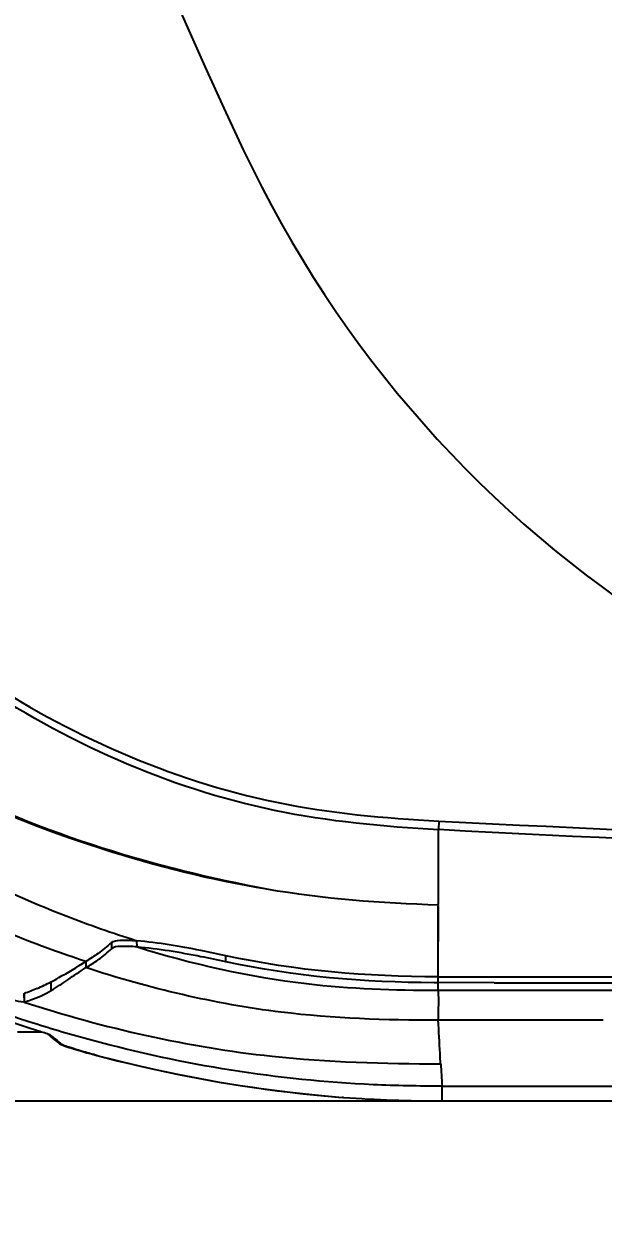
# Model space of a CAD drawing. Header units: millimetres. Extents: x 0 to 5940, y 0 to 4200.
# Drawn here: x 2284 to 2334.3, y 1149.6 to 1252.9 of the extents above; entities that cross this region are included whole.
import ezdxf

# ---------------------------------------------------------------- set-up
doc = ezdxf.new("R2010")
doc.units = ezdxf.units.MM
doc.header["$LTSCALE"] = 32.67
doc.header["$PDMODE"] = 3
doc.header["$PDSIZE"] = 8
doc.linetypes.add('PHANTOM', pattern=[0.8, 0.45, -0.05, 0.1, -0.05, 0.1, -0.05])
doc.layers.get('0').update_dxf_attribs({"linetype": 'CONTINUOUS'})
doc.layers.get('Defpoints').update_dxf_attribs({"linetype": 'CONTINUOUS'})
for name, color, linetype in [('00_COMPONENTS', 7, 'CONTINUOUS'), ('03___PRT_ALL_CURVES', 7, 'CONTINUOUS'), ('50_ALL_DETAILS', 7, 'CONTINUOUS')]:
    doc.layers.add(name, color=color, linetype=linetype)
doc.styles.get("Standard").update_dxf_attribs({"font": 'simfang.ttf'})
doc.dimstyles.get("Standard").update_dxf_attribs({"dimtxt": 3, "dimasz": 3, "dimexe": 2.5, "dimexo": 0.5, "dimtad": 1, "dimdsep": 46, "dimtxsty": 'Standard', "dimblk": '_FILLED', "dimblk1": '_FILLED', "dimblk2": '_FILLED', "dimcen": 0.09, "dimclrt": 3, "dimazin": 2, "dimtol": 1, "dimtp": 0.01, "dimtm": 0.01, "dimtfac": 1, "dimtofl": 0, "dimtmove": 0, "dimatfit": 3, "dimldrblk": '_FILLED', "dimfxl": 1, "dimtolj": 1, "dimarcsym": 0})

# ---------------------------------------------------------------- blocks, each defined once
blk = doc.blocks.new('_FILLED')
at = {"color": 0, "linetype": 'ByBlock'}
blk.add_solid([(0, 0), (-1, 0.1667), (-1, -0.1667)], dxfattribs=at)
blk = doc.blocks.new('*D6')
at = {"color": 4, "lineweight": -2, "transparency": 16777216}
for p, q in [((2319.79, 1809.49), (2003.08, 1809.49)), ((2005.58, 1789.49), (2005.58, 1495.12)), ((2005.58, 1179.49), (2005.58, 1473.87)), ((2319.79, 1159.49), (2003.08, 1159.49))]:
    blk.add_line(p, q, dxfattribs=at)
at = {"layer": 'Defpoints', "color": 0, "transparency": 16777216}
for p in [(2320.29, 1809.49), (2005.58, 1159.49), (2320.29, 1159.49)]:
    blk.add_point(p, dxfattribs=at)
at = {"color": 4, "lineweight": -2, "transparency": 16777216, "xscale": 20, "yscale": 20, "zscale": 20}
for p, rotation in [((2005.58, 1809.49), 90), ((2005.58, 1159.49), 270)]:
    blk.add_blockref('_FILLED', p, dxfattribs=dict(at, rotation=rotation))
at = {"color": 3, "transparency": 16777216, "insert": (2005.58, 1484.49), "char_height": 20, "attachment_point": 5}
blk.add_mtext('\\A1;650.0', dxfattribs=at)
blk = doc.blocks.new('*D7')
at = {"color": 4, "lineweight": -2, "transparency": 16777216}
for p, q in [((2154.46, 1483.99), (2154.46, 628.03)), ((3093.26, 1483.99), (3093.26, 628.03)), ((2174.46, 630.53), (2597.52, 630.53)), ((3073.26, 630.53), (2650.2, 630.53))]:
    blk.add_line(p, q, dxfattribs=at)
at = {"layer": 'Defpoints', "color": 0, "transparency": 16777216}
for p in [(2154.46, 1484.49), (3093.26, 1484.49), (3093.26, 630.53)]:
    blk.add_point(p, dxfattribs=at)
at = {"color": 4, "lineweight": -2, "transparency": 16777216, "xscale": 20, "yscale": 20, "zscale": 20, "rotation": 180}
blk.add_blockref('_FILLED', (2154.46, 630.53), dxfattribs=at)
at = {"color": 4, "lineweight": -2, "transparency": 16777216, "xscale": 20, "yscale": 20, "zscale": 20}
blk.add_blockref('_FILLED', (3093.26, 630.53), dxfattribs=at)
at = {"color": 3, "transparency": 16777216, "insert": (2623.86, 630.53), "char_height": 20, "attachment_point": 5}
blk.add_mtext('\\A1;940', dxfattribs=at)

msp = doc.modelspace()

# ---------------------------------------------------------------- linework, layer by layer
at = {"color": 7}
msp.add_line((2283.47627, 1165.49438), (2285.56225, 1165.49438), dxfattribs=at)
at = {"layer": '00_COMPONENTS', "color": 4}
for p, q in [((2320.02111, 1183.75961), (2319.98287, 1183.01031)), ((2319.96603, 1176.58089), (2319.98409, 1183.00916)), ((2319.96201, 1170.26063), (2319.96699, 1176.32212)), ((2319.96317, 1174.55763), (2319.96417, 1176.32218)), ((2319.96417, 1176.32218), (2319.97427, 1176.47786)), ((2319.97427, 1176.47784), (2319.96494, 1176.58048)), ((2319.96199, 1173.01163), (2319.96317, 1174.55763)), ((2291.61454, 1173.22241), (2291.62853, 1172.6841)), ((2293.83091, 1172.84284), (2293.82008, 1173.37937)), ((2319.95875, 1170.26063), (2319.96199, 1173.01163)), ((2301.53836, 1171.55816), (2301.53846, 1172.08619)), ((2289.38669, 1171.58399), (2289.40056, 1171.04997)), ((2319.95875, 1169.75045), (2319.95875, 1170.26488)), ((2286.39844, 1169.07496), (2286.37902, 1169.81936)), ((2319.96188, 1169.08583), (2319.95858, 1169.7472)), ((2319.96188, 1169.08653), (2334.26369, 1169.08645)), ((2334.26369, 1169.08645), (2367.84584, 1169.08705)), ((2284.01334, 1168.78786), (2284.03194, 1168.07199)), ((2334.26486, 1166.48507), (2319.96176, 1166.48511)), ((2287.07213, 1164.59456), (2286.90271, 1164.73099)), ((2287.18416, 1164.50453), (2287.07213, 1164.59456)), ((2287.37574, 1164.35093), (2287.18416, 1164.50453)), ((2290.35344, 1163.44193), (2290.36009, 1163.44054)), ((2320.29037, 1159.49438), (2320.29037, 1160.76474)), ((2311.74247, 1159.79921), (2311.63704, 1159.80824))]:
    msp.add_line(p, q, dxfattribs=at)
at = {"layer": '00_COMPONENTS', "color": 7}
for p, q in [((2293.74227, 1173.38603), (2293.82073, 1173.37929)), ((2319.95875, 1169.74729), (2319.6176, 1169.74778)), ((2324.81058, 1169.74377), (2319.95875, 1169.75045)), ((2284.07901, 1168.0792), (2284.06026, 1168.79805)), ((2285.91658, 1165.3785), (2286.02615, 1165.34257)), ((2285.91674, 1165.37846), (2286.02608, 1165.34259)), ((2286.02608, 1165.34259), (2286.07098, 1165.32786)), ((2286.02615, 1165.34257), (2286.51205, 1164.94665)), ((2286.07098, 1165.32786), (2286.20575, 1165.28372)), ((2286.20601, 1165.28365), (2286.23083, 1165.27553)), ((2286.51205, 1164.94665), (2287.02317, 1164.53333)), ((2287.47131, 1164.30038), (2287.50855, 1164.28664)), ((2287.50855, 1164.28664), (2287.54804, 1164.27235)), ((2287.54804, 1164.27235), (2287.59011, 1164.2574)), ((2287.59011, 1164.2574), (2287.635, 1164.24171)), ((2287.635, 1164.24171), (2287.683, 1164.22518)), ((2287.683, 1164.22518), (2287.76138, 1164.19865)), ((2287.76138, 1164.19865), (2287.84819, 1164.16982)), ((2287.84819, 1164.16982), (2287.94415, 1164.13851)), ((2287.94415, 1164.13851), (2288.04976, 1164.10461)), ((2288.04976, 1164.10461), (2288.16539, 1164.06808)), ((2288.16539, 1164.06808), (2288.33556, 1164.01523)), ((2288.33556, 1164.01523), (2288.52457, 1163.95763)), ((2288.52457, 1163.95763), (2288.73302, 1163.89528)), ((2288.73302, 1163.89528), (2288.96133, 1163.82822)), ((2288.96133, 1163.82822), (2289.20975, 1163.75657)), ((2289.20975, 1163.75657), (2289.47824, 1163.68056)), ((2289.47824, 1163.68056), (2289.76652, 1163.60046)), ((2289.76652, 1163.60046), (2290.07419, 1163.51662)), ((2290.07419, 1163.51662), (2290.35344, 1163.44193)), ((2320.29029, 1160.77732), (2502.84642, 1160.77682)), ((2311.74246, 1159.79921), (2311.63697, 1159.80734)), ((2320.29037, 1159.49438), (2501.67835, 1159.49438))]:
    msp.add_line(p, q, dxfattribs=at)
for points in [[(2284.01334, 1168.78786), (2284.01968, 1168.78896), (2284.02574, 1168.78998), (2284.03152, 1168.79092), (2284.03703, 1168.79166), (2284.04225, 1168.79232), (2284.04719, 1168.79326), (2284.05184, 1168.79458), (2284.05619, 1168.79618), (2284.06026, 1168.79805)], [(2284.07901, 1168.0792), (2284.07492, 1168.07799), (2284.07055, 1168.07689), (2284.06589, 1168.0759), (2284.06094, 1168.07502), (2284.05571, 1168.07424), (2284.05019, 1168.07356), (2284.04439, 1168.07295), (2284.03831, 1168.07242), (2284.03194, 1168.07199)], [(2287.02298, 1164.53348), (2287.03292, 1164.52557), (2287.05858, 1164.50603), (2287.08348, 1164.4882), (2287.10744, 1164.47204), (2287.13053, 1164.4573), (2287.15251, 1164.44399), (2287.17319, 1164.43207), (2287.1927, 1164.42131)], [(2287.1927, 1164.42131), (2287.21132, 1164.41145), (2287.22899, 1164.40244), (2287.24578, 1164.39417), (2287.26209, 1164.38638), (2287.27797, 1164.37902), (2287.2934, 1164.37205), (2287.30873, 1164.36528), (2287.32404, 1164.35867), (2287.3393, 1164.35222), (2287.35472, 1164.34582), (2287.37038, 1164.33944), (2287.38624, 1164.33308), (2287.40245, 1164.32668), (2287.41904, 1164.32021), (2287.43602, 1164.31369), (2287.47131, 1164.30038)], [(2290.35344, 1163.44193), (2291.98928, 1163.02049), (2293.77098, 1162.58924), (2295.55939, 1162.18516), (2297.35407, 1161.80837), (2299.1546, 1161.45899), (2300.96065, 1161.13708), (2302.77186, 1160.84274), (2304.58782, 1160.57604), (2306.40814, 1160.33707), (2308.23239, 1160.12591), (2310.0602, 1159.94263), (2311.63695, 1159.80716)]]:
    msp.add_lwpolyline(points, dxfattribs=at)
for centre, radius, start, end in [((2818.8691, 1484.49438), 570, 154.8156635, 205.1843365), ((2393.5457, 1284.49438), 100, 205.1843365, 270), ((2320.29037, 1279.49438), 119.16205, 200.1535848, 252.5497698), ((2402.14191, 54331.51273), 53161.31137, 269.91142524, 270.087018892), ((2278.84528, 1184.12139), 16.16495, 293.0013632, 297.7784721), ((2400.88637, 56094.16045), 54924.4691, 269.920639684, 270.085461235), ((2320.29037, 1279.49438), 120, 265.9152143, 270)]:
    msp.add_arc(centre, radius, start, end, dxfattribs=at)
at = {"layer": '00_COMPONENTS', "color": 4}
for centre, radius, start, end in [((2286.52111, 1166.24319), 1.01027, 250.5755815, 253.302008), ((2395.81817, 1299.80431), 173.51477, 230.8336907, 231.1192644), ((2287.64724, 1165.30794), 0.99473, 231.1432292, 232.4311346), ((2287.64642, 1165.30688), 0.99339, 232.4312688, 233.0715785), ((2321.12431, 1279.49502), 120.06281, 255.1532591, 256.021968), ((2321.15297, 1279.65712), 120.22704, 256.0273739, 264.3278983), ((2540.18484, 1176.00182), 220.41235, 183.4542783, 183.9607326), ((2321.12596, 1279.50113), 120.06914, 264.3333693, 265.4672336)]:
    msp.add_arc(centre, radius, start, end, dxfattribs=at)
for points, knots in [([(2319.98282, 1183.00923), (2315.21827, 1183.25642), (2305.66326, 1184.15206), (2287.4308, 1190.11209), (2267.39825, 1203.83988), (2249.62047, 1226.58881), (2241.81163, 1244.03815), (2238.24399, 1252.85261)], [0, 0, 0, 0, 0.125366041, 0.250710188, 0.50033489, 0.750130842, 1, 1, 1, 1]), ([(2238.59434, 1252.99479), (2242.16209, 1244.20361), (2249.95923, 1226.81853), (2267.75987, 1204.25092), (2287.7316, 1190.73642), (2305.82768, 1184.88026), (2315.29664, 1183.9992), (2320.0229, 1183.75972)], [0, 0, 0, 0, 0.250769993, 0.500859256, 0.750089178, 0.874917475, 1, 1, 1, 1]), ([(2305.10096, 1177.84668), (2300.25028, 1178.64583), (2280.21388, 1183.63005), (2261.55573, 1194.19009), (2249.84822, 1204.64906)], [0, 0, 0, 0, 0.238470654, 1, 1, 1, 1]), ([(2305.10096, 1177.84668), (2300.28019, 1178.77325), (2290.4234, 1181.1401), (2271.25565, 1188.9296), (2257.93832, 1197.79221), (2250.10414, 1204.84047)], [0, 0, 0, 0, 0.237838007, 0.489434846, 1, 1, 1, 1]), ([(2289.38071, 1171.5798), (2286.46815, 1172.53936), (2274.47075, 1177.11033), (2263.2633, 1183.6854), (2255.43348, 1189.51636)], [0, 0, 0, 0, 0.239032486, 1, 1, 1, 1]), ([(2293.7424, 1173.38603), (2291.70008, 1174.02582), (2283.18392, 1177.02717), (2275.06894, 1181.12516), (2269.18826, 1184.70567)], [0, 0, 0, 0, 0.237136184, 1, 1, 1, 1]), ([(2320.02289, 1183.75951), (2369.5714, 1181.23111), (2469.05323, 1178.87432), (2568.5282, 1178.52302), (2618.39477, 1178.28112)], [0, 0, 0, 0, 0.498722492, 1, 1, 1, 1]), ([(2618.3906, 1177.33297), (2568.52125, 1177.59075), (2469.03341, 1177.97691), (2369.53967, 1180.4207), (2319.98414, 1183.01025)], [0, 0, 0, 0, 0.501240722, 1, 1, 1, 1]), ([(2293.83065, 1172.84284), (2298.61495, 1171.35945), (2307.29378, 1169.39573), (2316.14223, 1169.08734), (2319.96188, 1169.08583)], [0, 0, 0, 0, 0.567356996, 1, 1, 1, 1]), ([(2319.96181, 1166.48497), (2315.41664, 1166.48498), (2305.05189, 1166.83799), (2294.90554, 1169.24721), (2289.40069, 1171.04983)], [0, 0, 0, 0, 0.439671481, 1, 1, 1, 1]), ([(2319.96182, 1169.08637), (2319.96339, 1168.80465), (2319.97024, 1167.93757), (2319.96181, 1167.07047), (2319.96181, 1166.48511)], [0, 0, 0, 0, 0.324911469, 1, 1, 1, 1]), ([(2284.03191, 1168.07207), (2291.01109, 1165.80083), (2303.0456, 1163.06706), (2315.28635, 1162.71556), (2320.16515, 1162.71554)], [0, 0, 0, 0, 0.600695418, 1, 1, 1, 1]), ([(2320.16515, 1162.71554), (2320.14736, 1163.00939), (2320.07367, 1164.26554), (2320.00843, 1165.52218), (2319.96181, 1166.48497)], [0, 0, 0, 0, 0.233955548, 1, 1, 1, 1]), ([(2290.36009, 1163.44054), (2289.98045, 1163.54118), (2289.2879, 1163.73155), (2288.47648, 1163.96987), (2287.95235, 1164.13674), (2287.67495, 1164.2272), (2287.49443, 1164.29779), (2287.40042, 1164.33118), (2287.37574, 1164.35093)], [0, 0, 0, 0, 0.377363992, 0.690169869, 0.8121695, 0.906324065, 0.96962146, 1, 1, 1, 1])]:
    msp.add_open_spline(points, degree=3, knots=knots, dxfattribs=at)
at = {"layer": '00_COMPONENTS', "color": 7}
for points in [[(2319.97427, 1176.47784), (2314.9974, 1176.61439), (2310.0083, 1177.00646), (2305.10079, 1177.84571)], [(2291.61454, 1173.22241), (2291.23961, 1172.89599), (2290.85796, 1172.57602), (2290.45746, 1172.28154)], [(2290.45746, 1172.28154), (2290.11426, 1172.02921), (2289.74888, 1171.80821), (2289.38669, 1171.58399)], [(2290.47141, 1171.74496), (2290.87198, 1172.03875), (2291.25376, 1172.35804), (2291.62853, 1172.6841)], [(2319.95875, 1170.26064), (2313.78858, 1170.27034), (2307.56678, 1170.77076), (2301.53846, 1172.08619)], [(2287.82779, 1170.00332), (2288.34788, 1170.35847), (2288.86533, 1170.71834), (2289.40072, 1171.04997)], [(2289.40056, 1171.04997), (2289.7625, 1171.27375), (2290.12828, 1171.49328), (2290.47141, 1171.74496)], [(2319.6176, 1169.74778), (2313.56106, 1169.75912), (2307.45742, 1170.275), (2301.53836, 1171.55816)], [(2286.3982, 1169.07496), (2286.88668, 1169.36519), (2287.35856, 1169.68291), (2287.82779, 1170.00332)], [(2285.16178, 1169.24163), (2284.79752, 1169.0867), (2284.42665, 1168.94777), (2284.06022, 1168.79805)]]:
    msp.add_open_spline(points, degree=3, dxfattribs=at)
for points, knots in [([(2289.88615, 1164.75531), (2288.18527, 1165.21396), (2280.56155, 1167.44881), (2273.1488, 1170.42094), (2267.60354, 1173.15469)], [0, 0, 0, 0, 0.221753357, 1, 1, 1, 1]), ([(2291.61449, 1173.22225), (2291.80419, 1173.38718), (2292.59024, 1173.44858), (2293.27721, 1173.4253), (2293.7424, 1173.38603)], [0, 0, 0, 0, 0.34999943, 1, 1, 1, 1]), ([(2301.53845, 1172.08614), (2300.81832, 1172.24328), (2298.26316, 1172.76863), (2295.68499, 1173.21402), (2293.81994, 1173.37936)], [0, 0, 0, 0, 0.282463354, 1, 1, 1, 1]), ([(2293.83076, 1172.84284), (2293.34865, 1172.88506), (2292.6391, 1172.91078), (2291.82412, 1172.85391), (2291.62863, 1172.68408)], [0, 0, 0, 0, 0.651423738, 1, 1, 1, 1]), ([(2301.54013, 1171.55782), (2300.82101, 1171.71372), (2298.26856, 1172.23509), (2295.69372, 1172.67996), (2293.83065, 1172.84284)], [0, 0, 0, 0, 0.282356704, 1, 1, 1, 1]), ([(2286.37882, 1169.81847), (2286.6072, 1169.9388), (2287.62552, 1170.49561), (2288.6142, 1171.10441), (2289.3807, 1171.58041)], [0, 0, 0, 0, 0.222454527, 1, 1, 1, 1]), ([(2284.03262, 1168.07205), (2283.70874, 1168.05595), (2282.73173, 1168.34178), (2280.88569, 1168.82059), (2278.34605, 1169.69523), (2276.4724, 1170.40546), (2275.47406, 1170.80948)], [0, 0, 0, 0, 0.108078891, 0.331511707, 0.641055333, 1, 1, 1, 1]), ([(2284.079, 1168.07912), (2284.25845, 1168.13572), (2285.06267, 1168.38571), (2285.83617, 1168.7404), (2286.39844, 1169.07496)], [0, 0, 0, 0, 0.223359562, 1, 1, 1, 1]), ([(2284.55638, 1165.81643), (2284.68442, 1165.77618), (2285.13857, 1165.63237), (2285.59162, 1165.4851), (2285.91674, 1165.37846)], [0, 0, 0, 0, 0.281739829, 1, 1, 1, 1]), ([(2320.29029, 1160.77756), (2318.29331, 1160.77759), (2308.05935, 1160.95527), (2297.84087, 1162.61029), (2289.88615, 1164.75529)], [0, 0, 0, 0, 0.19509668, 1, 1, 1, 1])]:
    msp.add_open_spline(points, degree=3, knots=knots, dxfattribs=at)
at = {"layer": '00_COMPONENTS', "color": 4}
msp.add_open_spline([(2287.04958, 1164.51278), (2287.1466, 1164.43986), (2287.25899, 1164.3841), (2287.37574, 1164.35093)], degree=3, dxfattribs=at)
at = {"layer": '03___PRT_ALL_CURVES', "color": 4}
msp.add_line((2285.45997, 1165.49438), (2285.56225, 1165.49438), dxfattribs=at)
at = {"layer": '50_ALL_DETAILS', "color": 6, "linetype": 'PHANTOM'}
msp.add_circle((2623.8691, 1484.49438), 497.55869, dxfattribs=at)

# ---------------------------------------------------------------- dimensions: what is measured, and where the dimension line sits
dim = msp.add_linear_dim(base=(2005.581, 1159.49438), p1=(2320.29037, 1809.49438), p2=(2320.29037, 1159.49438), angle=90, dimstyle='Standard', override={"dimtxt": 20, "dimasz": 20, "dimtad": 0, "dimtih": 1, "dimtoh": 1, "dimdec": 1, "dimzin": 0, "dimcen": 5.346, "dimclrd": 4, "dimclre": 4, "dimadec": 0, "dimazin": 0, "dimtol": 0, "dimtdec": 1, "dimtzin": 0})
dim.commit()
dim.dimension.update_dxf_attribs({"geometry": '*D6', "text_midpoint": (2005.581, 1484.49438)})
dim = msp.add_linear_dim(base=(3093.25997, 630.53116), p1=(2154.45997, 1484.49438), p2=(3093.25997, 1484.49438), text='940', dimstyle='Standard', override={"dimtxt": 20, "dimasz": 20, "dimtad": 0, "dimtih": 1, "dimtoh": 1, "dimdec": 1, "dimzin": 0, "dimcen": 5.346, "dimclrd": 4, "dimclre": 4, "dimadec": 0, "dimazin": 0, "dimtol": 0, "dimtdec": 1, "dimtzin": 0})
dim.commit()
dim.dimension.update_dxf_attribs({"geometry": '*D7', "text_midpoint": (2623.85997, 630.53116)})

doc.saveas('drawing.dxf')
